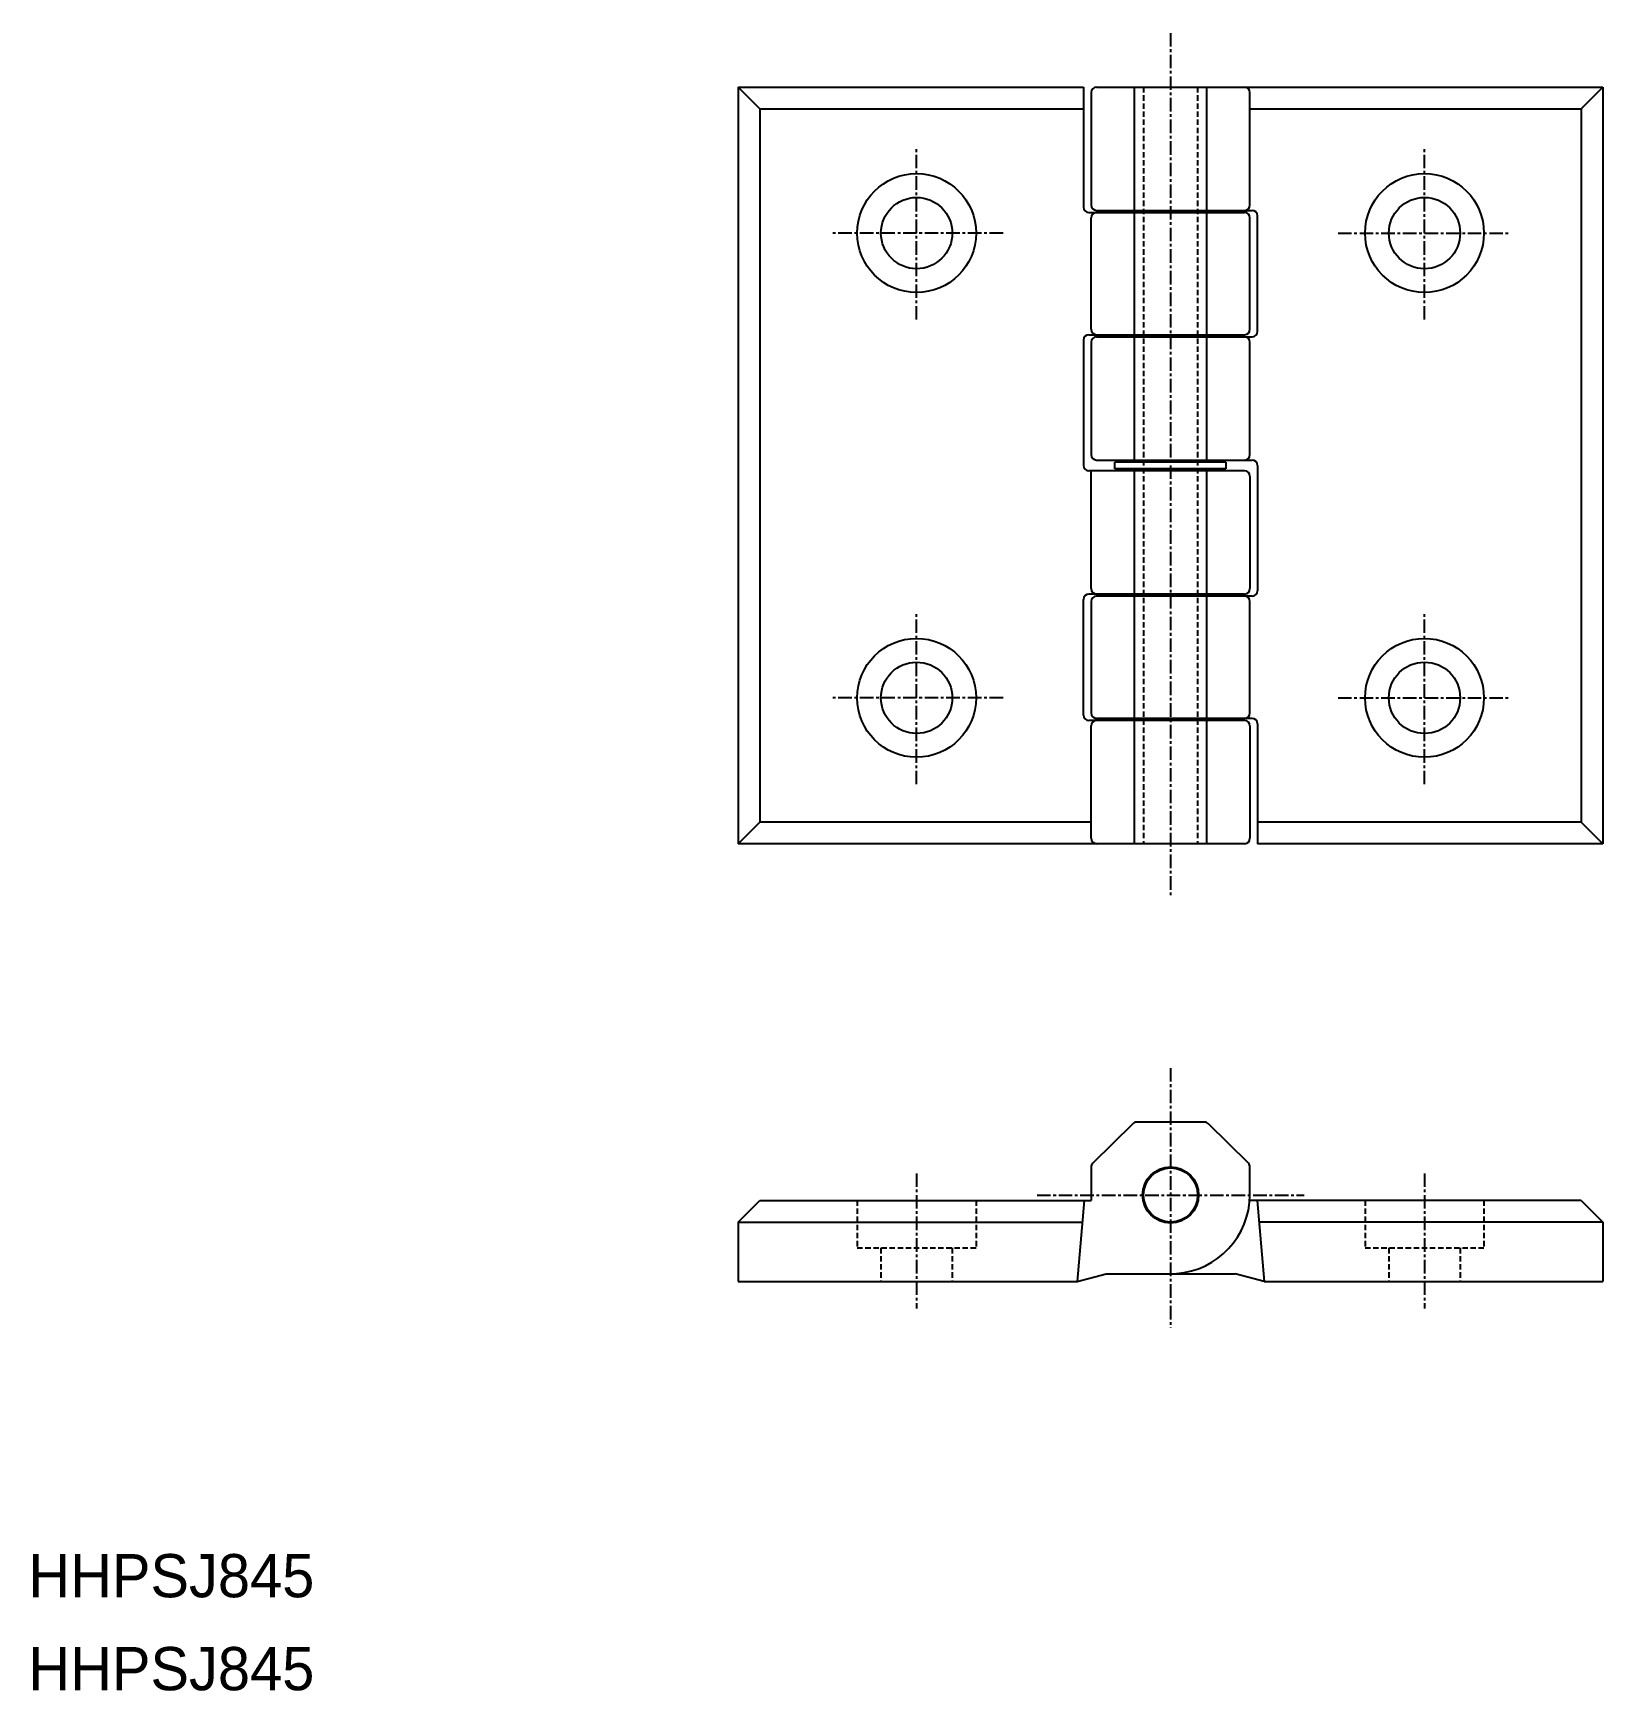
# Model space of a CAD drawing. Extents: x 0 to 146, y 0 to 153.
import ezdxf

# ---------------------------------------------------------------- set-up
doc = ezdxf.new("R2010")
doc.units = 0
doc.linetypes.add('CENTER', pattern=[2, 1.25, -0.25, 0.25, -0.25])
doc.linetypes.add('DASHED', pattern=[0.75, 0.5, -0.25])
doc.layers.get('0').update_dxf_attribs({"linetype": 'CONTINUOUS'})
doc.layers.add('CENTER', color=1, linetype='CENTER')

msp = doc.modelspace()

# ---------------------------------------------------------------- linework, layer by layer
at = {"color": 7, "linetype": 'CONTINUOUS'}
for p, q in [((65.69, 148.32), (97.64, 148.32)), ((65.69, 148.32), (65.69, 78.32)), ((65.69, 148.32), (67.69, 146.32)), ((97.64, 148.32), (97.64, 137.22)), ((98.34, 147.82), (98.34, 137.42)), ((98.84, 148.32), (145.69, 148.32)), ((102.34, 136.92), (102.34, 148.32)), ((109.04, 136.92), (109.04, 148.32)), ((113.04, 137.42), (113.04, 147.82)), ((145.69, 148.32), (143.69, 146.32)), ((145.69, 148.32), (145.69, 78.32)), ((67.69, 146.32), (97.64, 146.32)), ((67.69, 146.32), (67.69, 80.32)), ((113.04, 146.32), (143.69, 146.32)), ((143.69, 146.32), (143.69, 80.32)), ((98.14, 136.72), (112.54, 136.72)), ((98.84, 136.92), (113.24, 136.92)), ((102.34, 125.42), (102.34, 136.72)), ((109.04, 125.42), (109.04, 136.72)), ((98.34, 125.92), (98.34, 136.22)), ((113.04, 125.92), (113.04, 136.22)), ((113.74, 125.72), (113.74, 136.42)), ((97.64, 124.92), (97.64, 113.32)), ((98.14, 125.42), (112.54, 125.42)), ((98.34, 124.72), (98.34, 114.32)), ((98.84, 125.22), (113.24, 125.22)), ((102.34, 113.82), (102.34, 125.22)), ((109.04, 113.82), (109.04, 125.22)), ((113.04, 114.32), (113.04, 124.72)), ((98.84, 113.82), (113.24, 113.82)), ((100.53, 113.02), (100.53, 113.62)), ((110.8, 113.62), (100.53, 113.62)), ((110.8, 113.62), (110.8, 113.02)), ((112.54, 112.82), (98.14, 112.82)), ((98.34, 101.92), (98.34, 112.82)), ((110.8, 113.02), (100.53, 113.02)), ((102.34, 101.42), (102.34, 112.82)), ((109.04, 101.42), (109.04, 112.82)), ((113.04, 112.32), (113.04, 101.92)), ((113.74, 113.32), (113.74, 101.72)), ((112.54, 101.42), (98.14, 101.42)), ((97.64, 90.22), (97.64, 100.92)), ((98.34, 100.72), (98.34, 90.42)), ((113.24, 101.22), (98.84, 101.22)), ((102.34, 89.92), (102.34, 101.22)), ((109.04, 89.92), (109.04, 101.22)), ((113.04, 90.42), (113.04, 100.72)), ((112.54, 89.72), (98.14, 89.72)), ((98.34, 78.82), (98.34, 89.22)), ((113.24, 89.92), (98.84, 89.92)), ((102.34, 78.32), (102.34, 89.72)), ((109.04, 78.32), (109.04, 89.72)), ((113.04, 89.22), (113.04, 78.82)), ((113.74, 89.42), (113.74, 78.32)), ((65.69, 78.32), (67.69, 80.32)), ((98.34, 80.32), (67.69, 80.32)), ((143.69, 80.32), (113.74, 80.32)), ((145.69, 78.32), (143.69, 80.32)), ((112.54, 78.32), (65.69, 78.32)), ((145.69, 78.32), (113.74, 78.32)), ((102.2, 52.41), (98.49, 48.76)), ((108.83, 52.56), (102.55, 52.56)), ((112.9, 48.76), (109.19, 52.41)), ((98.34, 48.4), (98.34, 45.32)), ((113.04, 45.82), (113.04, 48.4)), ((65.69, 43.32), (67.69, 45.32)), ((67.69, 45.32), (98.34, 45.32)), ((97.69, 45.32), (97.04, 37.82)), ((143.69, 45.32), (113.02, 45.32)), ((113.69, 45.32), (114.35, 37.82)), ((143.69, 45.32), (145.69, 43.32)), ((65.69, 43.32), (65.69, 37.82)), ((65.69, 43.32), (97.52, 43.32)), ((145.69, 43.32), (113.87, 43.32)), ((145.69, 43.32), (145.69, 37.82)), ((97.04, 37.82), (99.73, 38.54)), ((99.73, 38.54), (111.66, 38.54)), ((114.35, 37.82), (111.66, 38.54)), ((65.69, 37.82), (97.04, 37.82)), ((114.35, 37.82), (145.69, 37.82))]:
    msp.add_line(p, q, dxfattribs=at)
at = {"color": 3, "linetype": 'DASHED'}
for p, q in [((103.19, 148.32), (103.19, 78.32)), ((108.19, 148.32), (108.19, 78.32)), ((76.69, 45.32), (76.69, 40.92)), ((87.69, 45.32), (87.69, 40.92)), ((123.69, 45.32), (123.69, 40.92)), ((134.69, 45.32), (134.69, 40.92)), ((76.69, 40.92), (87.69, 40.92)), ((78.89, 40.92), (78.89, 37.82)), ((85.49, 40.92), (85.49, 37.82)), ((123.69, 40.92), (134.69, 40.92)), ((125.89, 40.92), (125.89, 37.82)), ((132.49, 40.92), (132.49, 37.82))]:
    msp.add_line(p, q, dxfattribs=at)
at = {"color": 7, "linetype": 'CONTINUOUS'}
for centre, radius in [((82.19, 134.82), 5.5), ((129.19, 134.82), 5.5), ((82.19, 134.82), 3.3), ((129.19, 134.82), 3.3), ((82.19, 91.82), 5.5), ((129.19, 91.82), 5.5), ((82.19, 91.82), 3.3), ((129.19, 91.82), 3.3), ((105.69, 45.82), 2.6), ((105.69, 45.82), 2.5)]:
    msp.add_circle(centre, radius, dxfattribs=at)
for centre, radius, start, end in [((98.84, 147.82), 0.5, 90, 180), ((112.54, 147.82), 0.5, 0, 90), ((98.14, 137.22), 0.5, 180, 270), ((98.84, 137.42), 0.5, 180, 270), ((98.84, 136.22), 0.5, 90, 180), ((112.54, 137.42), 0.5, 270, 0), ((112.54, 136.22), 0.5, 0, 90), ((113.24, 136.42), 0.5, 0, 90), ((98.84, 125.92), 0.5, 180, 270), ((112.54, 125.92), 0.5, 270, 0), ((98.14, 124.92), 0.5, 90, 180), ((98.84, 124.72), 0.5, 90, 180), ((112.54, 124.72), 0.5, 0, 90), ((113.24, 125.72), 0.5, 270, 0), ((98.84, 114.32), 0.5, 180, 270), ((112.54, 114.32), 0.5, 270, 0), ((113.24, 113.32), 0.5, 0, 90), ((98.14, 113.32), 0.5, 180, 270), ((112.54, 112.32), 0.5, 0, 90), ((98.14, 100.92), 0.5, 90, 180), ((98.84, 101.92), 0.5, 180, 270), ((112.54, 101.92), 0.5, 270, 0), ((113.24, 101.72), 0.5, 270, 0), ((98.84, 100.72), 0.5, 90, 180), ((112.54, 100.72), 0.5, 0, 90), ((98.14, 90.22), 0.5, 180, 270), ((98.84, 90.42), 0.5, 180, 270), ((98.84, 89.22), 0.5, 90, 180), ((112.54, 90.42), 0.5, 270, 0), ((112.54, 89.22), 0.5, 0, 90), ((113.24, 89.42), 0.5, 0, 90), ((98.84, 78.82), 0.5, 180, 270), ((112.54, 78.82), 0.5, 270, 0), ((102.55, 52.06), 0.5, 90, 135), ((108.83, 52.06), 0.5, 45, 90), ((98.84, 48.4), 0.5, 135, 180), ((112.54, 48.4), 0.5, 0, 45), ((105.65, 45.91), 7.39, 274.6533, 359.2902)]:
    msp.add_arc(centre, radius, start, end, dxfattribs=at)
at = {"layer": 'CENTER', "color": 1, "linetype": 'CENTER'}
for p, q in [((105.69, 153.32), (105.69, 73.32)), ((82.19, 126.82), (82.19, 142.82)), ((129.19, 126.82), (129.19, 142.82)), ((90.19, 134.82), (74.19, 134.82)), ((121.19, 134.82), (137.19, 134.82)), ((82.19, 83.82), (82.19, 99.82)), ((129.19, 83.82), (129.19, 99.82)), ((90.19, 91.82), (74.19, 91.82)), ((121.19, 91.82), (137.19, 91.82)), ((105.69, 57.56), (105.69, 33.54)), ((82.19, 47.82), (82.19, 35.32)), ((129.19, 47.82), (129.19, 35.32)), ((93.34, 45.82), (118.04, 45.82))]:
    msp.add_line(p, q, dxfattribs=at)

# ---------------------------------------------------------------- texts
at = {"color": 7, "linetype": 'CONTINUOUS'}
for p in [(0, 8.6), (0, 0)]:
    msp.add_text('HHPSJ845', height=4, dxfattribs=at).set_placement(p)

doc.saveas('drawing.dxf')
